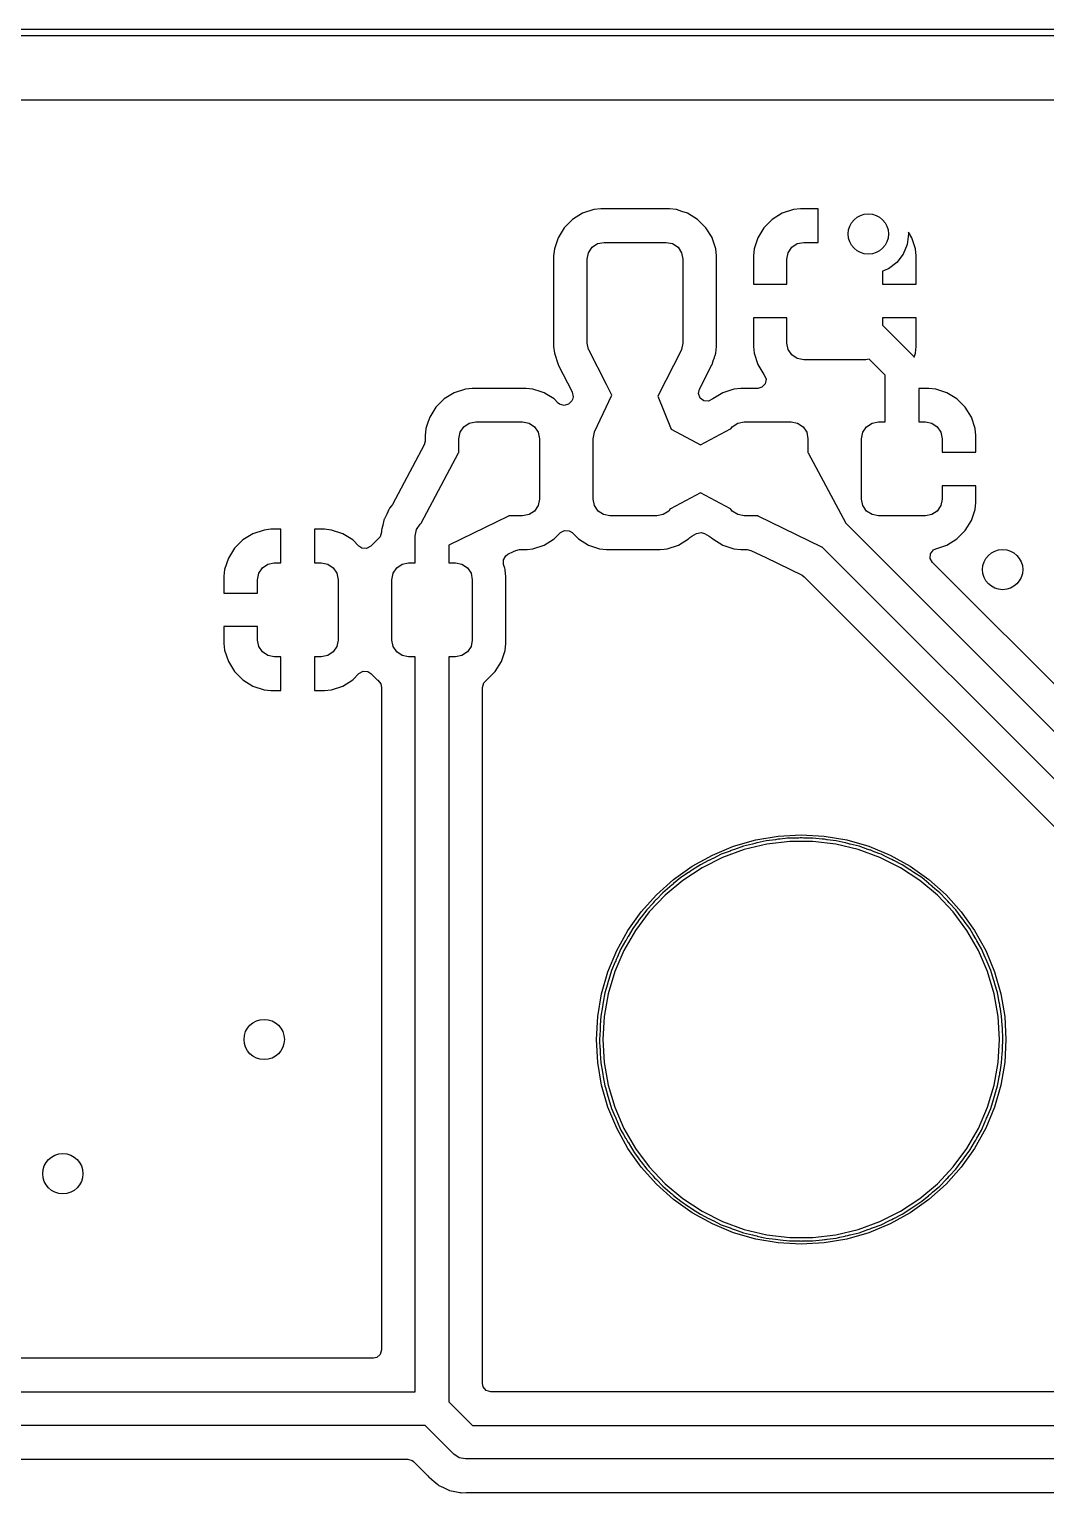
# Model space of a CAD drawing. Extents: x 1.18 to 9.06, y -3.74 to -1.97.
# Drawn here: x 4.98 to 5.576, y -2.825 to -1.967 of the extents above; entities that cross this region are included whole.
import ezdxf

# ---------------------------------------------------------------- set-up
doc = ezdxf.new("R2010")
doc.units = 0
doc.header["$MEASUREMENT"] = 0
doc.layers.add('BLACK', color=7, linetype='CONTINUOUS')

msp = doc.modelspace()

# ---------------------------------------------------------------- linework, layer by layer
at = {"layer": 'BLACK', "linetype": 'CONTINUOUS'}
for p, q in [((1.1811, -1.96654), (9.05512, -1.96654)), ((9.05315, -1.97047), (1.18307, -1.97047)), ((1.22535, -2.00787), (9.01087, -2.00787)), ((5.30485, -2.07442), (5.29897, -2.07804)), ((5.31141, -2.07224), (5.30485, -2.07442)), ((5.30485, -2.07442), (5.30485, -2.07442)), ((5.31545, -2.07183), (5.31141, -2.07224)), ((5.31141, -2.07224), (5.31141, -2.07224)), ((5.35581, -2.07183), (5.31545, -2.07183)), ((5.31545, -2.07183), (5.31545, -2.07183)), ((5.35985, -2.07224), (5.35581, -2.07183)), ((5.35581, -2.07183), (5.35581, -2.07183)), ((5.36313, -2.07333), (5.35985, -2.07224)), ((5.35985, -2.07224), (5.35985, -2.07224)), ((5.36641, -2.07442), (5.36313, -2.07333)), ((5.37229, -2.07804), (5.36641, -2.07442)), ((5.36641, -2.07442), (5.36641, -2.07442)), ((5.42198, -2.07443), (5.41611, -2.07806)), ((5.42854, -2.07226), (5.42198, -2.07443)), ((5.42198, -2.07443), (5.42198, -2.07443)), ((5.43258, -2.07185), (5.42854, -2.07226)), ((5.42854, -2.07226), (5.42854, -2.07226)), ((5.44291, -2.07185), (5.43258, -2.07185)), ((5.44291, -2.09154), (5.44291, -2.07185)), ((5.29409, -2.08293), (5.29046, -2.08881)), ((5.29897, -2.07804), (5.29409, -2.08293)), ((5.29409, -2.08293), (5.29409, -2.08293)), ((5.29897, -2.07804), (5.29897, -2.07804)), ((5.37717, -2.08293), (5.37229, -2.07804)), ((5.37229, -2.07804), (5.37229, -2.07804)), ((5.38076, -2.08874), (5.37717, -2.08293)), ((5.37717, -2.08293), (5.37717, -2.08293)), ((5.41123, -2.08294), (5.4076, -2.08881)), ((5.41611, -2.07806), (5.41123, -2.08294)), ((5.49791, -2.08881), (5.49593, -2.08561)), ((5.49593, -2.08561), (5.49606, -2.08661)), ((5.29046, -2.08881), (5.28829, -2.09536)), ((5.29046, -2.08881), (5.29046, -2.08881)), ((5.30833, -2.09761), (5.31046, -2.09442)), ((5.31046, -2.09442), (5.31365, -2.09228)), ((5.31365, -2.09228), (5.31742, -2.09154)), ((5.31742, -2.09154), (5.35384, -2.09154)), ((5.35384, -2.09154), (5.35761, -2.09228)), ((5.35761, -2.09228), (5.3608, -2.09442)), ((5.3608, -2.09442), (5.36293, -2.09761)), ((5.3808, -2.08881), (5.38076, -2.08874)), ((5.38297, -2.09536), (5.3808, -2.08881)), ((5.4076, -2.08881), (5.40543, -2.09537)), ((5.4076, -2.08881), (5.4076, -2.08881)), ((5.42545, -2.09761), (5.42759, -2.09442)), ((5.42759, -2.09442), (5.43078, -2.09228)), ((5.43078, -2.09228), (5.43455, -2.09154)), ((5.43455, -2.09154), (5.44291, -2.09154)), ((5.49526, -2.09273), (5.4929, -2.09843)), ((5.49606, -2.08661), (5.49526, -2.09273)), ((5.50008, -2.09537), (5.49791, -2.08881)), ((5.49791, -2.08881), (5.49791, -2.08881)), ((5.28829, -2.09536), (5.28787, -2.09941)), ((5.28787, -2.09941), (5.28787, -2.15256)), ((5.28829, -2.09536), (5.28829, -2.09536)), ((5.30758, -2.10138), (5.30833, -2.09761)), ((5.30758, -2.15059), (5.30758, -2.10138)), ((5.36293, -2.09761), (5.36368, -2.10138)), ((5.36368, -2.10138), (5.36368, -2.15059)), ((5.38339, -2.09941), (5.38297, -2.09536)), ((5.38339, -2.11614), (5.38339, -2.09941)), ((5.40543, -2.09537), (5.40502, -2.09941)), ((5.40502, -2.09941), (5.40502, -2.11614)), ((5.40543, -2.09537), (5.40543, -2.09537)), ((5.4247, -2.10138), (5.42545, -2.09761)), ((5.4247, -2.11614), (5.4247, -2.10138)), ((5.4929, -2.09843), (5.48914, -2.10332)), ((5.50049, -2.09941), (5.50008, -2.09537)), ((5.50008, -2.09537), (5.50008, -2.09537)), ((5.50049, -2.11614), (5.50049, -2.09941)), ((5.50049, -2.09941), (5.50049, -2.09941)), ((5.48425, -2.10707), (5.48081, -2.1085)), ((5.48081, -2.1085), (5.48081, -2.11614)), ((5.48914, -2.10332), (5.48425, -2.10707)), ((5.38339, -2.15256), (5.38339, -2.11614)), ((5.40502, -2.11614), (5.4247, -2.11614)), ((5.48081, -2.11614), (5.50049, -2.11614)), ((5.4247, -2.13583), (5.40502, -2.13583)), ((5.40502, -2.13583), (5.40502, -2.15256)), ((5.4247, -2.15059), (5.4247, -2.13583)), ((5.50049, -2.13583), (5.48081, -2.13583)), ((5.48081, -2.13583), (5.48081, -2.14012)), ((5.50049, -2.15256), (5.50049, -2.13583)), ((5.48081, -2.14012), (5.49909, -2.15839)), ((5.28787, -2.15256), (5.28829, -2.15661)), ((5.30833, -2.15436), (5.30758, -2.15059)), ((5.30847, -2.15457), (5.30833, -2.15436)), ((5.36293, -2.15436), (5.36281, -2.15454)), ((5.36368, -2.15059), (5.36293, -2.15436)), ((5.38297, -2.15661), (5.38339, -2.15256)), ((5.40502, -2.15256), (5.40543, -2.1566)), ((5.42545, -2.15436), (5.4247, -2.15059)), ((5.42759, -2.15755), (5.42545, -2.15436)), ((5.50008, -2.1566), (5.50049, -2.15256)), ((5.50049, -2.15256), (5.50049, -2.15256)), ((5.28829, -2.15661), (5.28829, -2.15661)), ((5.28829, -2.15661), (5.29046, -2.16316)), ((5.30848, -2.15465), (5.30847, -2.15457)), ((5.31879, -2.17481), (5.30848, -2.15465)), ((5.36278, -2.15465), (5.34892, -2.18174)), ((5.36281, -2.15454), (5.36278, -2.15465)), ((5.3808, -2.16316), (5.38149, -2.16109)), ((5.38149, -2.16109), (5.38208, -2.1595)), ((5.38208, -2.1595), (5.38213, -2.1593)), ((5.38213, -2.1593), (5.38222, -2.1589)), ((5.38222, -2.1589), (5.38229, -2.15867)), ((5.38229, -2.15867), (5.38254, -2.1579)), ((5.38254, -2.1579), (5.38297, -2.15661)), ((5.40543, -2.1566), (5.40543, -2.1566)), ((5.40543, -2.1566), (5.4076, -2.16315)), ((5.43078, -2.15968), (5.42759, -2.15755)), ((5.43455, -2.16043), (5.43078, -2.15968)), ((5.47096, -2.16043), (5.43455, -2.16043)), ((5.4729, -2.16005), (5.47096, -2.16043)), ((5.48228, -2.16943), (5.4729, -2.16005)), ((5.49909, -2.15839), (5.49909, -2.15839)), ((5.49909, -2.15839), (5.49935, -2.15879)), ((5.49935, -2.15879), (5.50008, -2.1566)), ((5.50008, -2.1566), (5.50008, -2.1566)), ((5.29046, -2.16316), (5.29046, -2.16316)), ((5.29046, -2.16316), (5.29048, -2.16319)), ((5.29048, -2.16319), (5.29067, -2.16356)), ((5.29067, -2.16356), (5.29068, -2.16356)), ((5.29068, -2.16356), (5.29076, -2.16371)), ((5.29076, -2.16371), (5.29076, -2.16371)), ((5.29076, -2.16371), (5.29866, -2.17915)), ((5.37335, -2.17769), (5.3805, -2.16371)), ((5.3805, -2.16371), (5.38053, -2.16364)), ((5.3805, -2.16371), (5.3805, -2.16371)), ((5.38053, -2.16364), (5.38069, -2.16334)), ((5.38069, -2.16334), (5.3808, -2.16316)), ((5.4076, -2.16315), (5.4076, -2.16315)), ((5.4076, -2.16315), (5.41123, -2.16903)), ((5.41123, -2.16903), (5.41139, -2.16924)), ((5.41139, -2.16924), (5.41242, -2.17179)), ((5.48228, -2.19685), (5.48228, -2.16943)), ((5.22955, -2.17973), (5.22367, -2.18336)), ((5.23611, -2.17756), (5.22955, -2.17973)), ((5.22955, -2.17973), (5.22955, -2.17973)), ((5.24016, -2.17715), (5.23611, -2.17756)), ((5.23611, -2.17756), (5.23611, -2.17756)), ((5.27165, -2.17715), (5.24016, -2.17715)), ((5.24016, -2.17715), (5.24016, -2.17715)), ((5.2757, -2.17756), (5.27165, -2.17715)), ((5.2805, -2.17915), (5.2757, -2.17756)), ((5.2757, -2.17756), (5.2757, -2.17756)), ((5.28226, -2.17973), (5.2805, -2.17915)), ((5.28379, -2.18068), (5.28226, -2.17973)), ((5.28226, -2.17973), (5.28226, -2.17973)), ((5.29866, -2.17915), (5.29878, -2.17938)), ((5.29878, -2.17938), (5.29929, -2.18208)), ((5.32204, -2.18116), (5.31879, -2.17481)), ((5.37283, -2.18026), (5.37335, -2.17769)), ((5.37379, -2.18284), (5.37283, -2.18026)), ((5.38703, -2.17973), (5.38116, -2.18336)), ((5.39359, -2.17756), (5.38703, -2.17973)), ((5.38703, -2.17973), (5.38703, -2.17973)), ((5.39764, -2.17715), (5.39359, -2.17756)), ((5.39359, -2.17756), (5.39359, -2.17756)), ((5.40756, -2.17715), (5.39764, -2.17715)), ((5.39764, -2.17715), (5.39764, -2.17715)), ((5.41001, -2.17649), (5.40756, -2.17715)), ((5.41191, -2.17449), (5.41001, -2.17649)), ((5.41242, -2.17179), (5.41191, -2.17449)), ((5.50787, -2.17717), (5.50197, -2.17717)), ((5.50197, -2.17717), (5.50197, -2.19685)), ((5.51192, -2.17758), (5.50787, -2.17717)), ((5.51847, -2.17975), (5.51192, -2.17758)), ((5.51192, -2.17758), (5.51192, -2.17758)), ((5.52434, -2.18337), (5.51847, -2.17975)), ((5.51847, -2.17975), (5.51847, -2.17975)), ((5.21879, -2.18824), (5.21516, -2.19412)), ((5.22367, -2.18336), (5.21879, -2.18824)), ((5.28814, -2.18336), (5.28379, -2.18068)), ((5.29061, -2.18583), (5.28814, -2.18336)), ((5.28814, -2.18336), (5.28814, -2.18336)), ((5.29137, -2.18645), (5.29061, -2.18583)), ((5.294, -2.18726), (5.29137, -2.18645)), ((5.29665, -2.18652), (5.294, -2.18726)), ((5.29848, -2.18446), (5.29665, -2.18652)), ((5.29884, -2.18369), (5.29848, -2.18446)), ((5.29929, -2.18208), (5.29884, -2.18369)), ((5.31192, -2.20262), (5.32204, -2.18116)), ((5.34892, -2.18174), (5.35681, -2.20117)), ((5.37599, -2.18449), (5.37379, -2.18284)), ((5.37873, -2.18468), (5.37599, -2.18449)), ((5.3809, -2.1835), (5.37873, -2.18468)), ((5.38093, -2.18353), (5.3809, -2.1835)), ((5.38114, -2.18337), (5.38093, -2.18353)), ((5.38115, -2.18337), (5.38114, -2.18337)), ((5.38116, -2.18336), (5.38115, -2.18337)), ((5.38116, -2.18336), (5.38116, -2.18336)), ((5.52923, -2.18825), (5.52434, -2.18337)), ((5.53285, -2.19413), (5.52923, -2.18825)), ((5.21414, -2.19722), (5.21299, -2.20068)), ((5.21516, -2.19412), (5.21414, -2.19722)), ((5.21516, -2.19412), (5.21516, -2.19412)), ((5.23836, -2.1976), (5.24213, -2.19685)), ((5.24213, -2.19685), (5.26969, -2.19685)), ((5.26969, -2.19685), (5.27345, -2.1976)), ((5.39584, -2.1976), (5.39961, -2.19685)), ((5.39961, -2.19685), (5.42717, -2.19685)), ((5.42717, -2.19685), (5.43093, -2.1976)), ((5.47458, -2.1976), (5.47835, -2.19685)), ((5.47835, -2.19685), (5.48228, -2.19685)), ((5.50197, -2.19685), (5.50591, -2.19685)), ((5.50591, -2.19685), (5.50967, -2.1976)), ((5.53502, -2.20068), (5.53285, -2.19413)), ((5.53285, -2.19413), (5.53285, -2.19413)), ((5.21299, -2.20068), (5.21258, -2.20472)), ((5.21258, -2.20472), (5.21258, -2.20805)), ((5.21299, -2.20068), (5.21299, -2.20068)), ((5.21299, -2.20068), (5.21299, -2.20068)), ((5.23228, -2.20669), (5.23303, -2.20293)), ((5.23303, -2.20293), (5.23517, -2.19973)), ((5.23517, -2.19973), (5.23836, -2.1976)), ((5.27345, -2.1976), (5.27664, -2.19973)), ((5.27664, -2.19973), (5.27878, -2.20293)), ((5.27878, -2.20293), (5.27953, -2.20669)), ((5.31102, -2.20669), (5.31177, -2.20293)), ((5.31177, -2.20293), (5.31189, -2.20275)), ((5.31189, -2.20275), (5.31192, -2.20262)), ((5.35681, -2.20117), (5.37402, -2.21036)), ((5.37402, -2.21036), (5.39163, -2.20096)), ((5.39163, -2.20096), (5.39184, -2.20093)), ((5.39184, -2.20093), (5.39265, -2.19973)), ((5.39265, -2.19973), (5.39584, -2.1976)), ((5.43093, -2.1976), (5.43413, -2.19973)), ((5.43413, -2.19973), (5.43626, -2.20293)), ((5.43626, -2.20293), (5.43701, -2.20669)), ((5.4685, -2.20669), (5.46925, -2.20293)), ((5.46925, -2.20293), (5.47139, -2.19973)), ((5.47139, -2.19973), (5.47458, -2.1976)), ((5.50967, -2.1976), (5.51287, -2.19973)), ((5.51287, -2.19973), (5.515, -2.20293)), ((5.515, -2.20293), (5.51575, -2.20669)), ((5.53543, -2.20472), (5.53502, -2.20068)), ((5.53543, -2.20473), (5.53543, -2.20472)), ((5.53543, -2.21457), (5.53543, -2.20473)), ((5.212, -2.21035), (5.19332, -2.24531)), ((5.21258, -2.20805), (5.212, -2.21035)), ((5.23228, -2.21483), (5.23228, -2.20669)), ((5.27953, -2.20669), (5.27953, -2.24213)), ((5.31102, -2.24213), (5.31102, -2.20669)), ((5.43701, -2.20669), (5.43701, -2.21481)), ((5.4685, -2.24213), (5.4685, -2.20669)), ((5.51575, -2.20669), (5.51575, -2.21457)), ((5.51575, -2.21457), (5.53543, -2.21457)), ((5.21009, -2.25617), (5.23209, -2.21499)), ((5.23209, -2.21499), (5.23228, -2.21483)), ((5.43701, -2.21481), (5.4372, -2.21499)), ((5.4372, -2.21499), (5.4592, -2.25617)), ((5.37402, -2.23846), (5.35641, -2.24786)), ((5.39163, -2.24786), (5.37402, -2.23846)), ((5.53543, -2.23425), (5.51575, -2.23425)), ((5.51575, -2.23425), (5.51575, -2.24213)), ((5.53543, -2.24409), (5.53543, -2.23425)), ((5.19122, -2.24816), (5.18994, -2.2509)), ((5.19137, -2.24792), (5.19122, -2.24816)), ((5.19152, -2.24767), (5.19136, -2.24792)), ((5.19136, -2.24792), (5.19137, -2.24792)), ((5.19168, -2.24743), (5.19152, -2.24767)), ((5.19152, -2.24767), (5.19152, -2.24767)), ((5.19276, -2.24615), (5.19168, -2.24743)), ((5.19332, -2.24531), (5.19276, -2.24615)), ((5.27878, -2.24589), (5.27664, -2.24909)), ((5.27953, -2.24213), (5.27878, -2.24589)), ((5.31177, -2.24589), (5.31102, -2.24213)), ((5.31391, -2.24909), (5.31177, -2.24589)), ((5.35619, -2.24788), (5.35538, -2.24909)), ((5.35641, -2.24786), (5.35619, -2.24788)), ((5.39186, -2.24792), (5.39163, -2.24786)), ((5.39187, -2.24792), (5.39186, -2.24792)), ((5.39265, -2.24909), (5.39187, -2.24792)), ((5.46925, -2.24589), (5.4685, -2.24213)), ((5.47139, -2.24909), (5.46925, -2.24589)), ((5.515, -2.24589), (5.51287, -2.24909)), ((5.51575, -2.24213), (5.515, -2.24589)), ((5.53285, -2.25469), (5.53502, -2.24814)), ((5.53502, -2.24814), (5.53543, -2.24409)), ((5.53502, -2.24814), (5.53502, -2.24814)), ((5.53543, -2.24409), (5.53543, -2.24409)), ((5.18769, -2.25738), (5.18717, -2.25958)), ((5.18809, -2.25541), (5.18769, -2.25738)), ((5.1883, -2.25442), (5.18809, -2.25541)), ((5.18839, -2.25415), (5.1883, -2.25442)), ((5.18848, -2.25387), (5.18838, -2.25415)), ((5.18838, -2.25415), (5.18839, -2.25415)), ((5.18858, -2.2536), (5.18848, -2.25387)), ((5.18848, -2.25387), (5.18848, -2.25387)), ((5.18994, -2.2509), (5.18858, -2.2536)), ((5.20744, -2.26001), (5.20958, -2.25682)), ((5.20958, -2.25682), (5.21004, -2.25636)), ((5.21004, -2.25636), (5.21009, -2.25617)), ((5.26143, -2.25213), (5.22638, -2.26916)), ((5.26161, -2.25197), (5.26143, -2.25213)), ((5.26969, -2.25197), (5.26161, -2.25197)), ((5.27345, -2.25122), (5.26969, -2.25197)), ((5.27664, -2.24909), (5.27345, -2.25122)), ((5.3171, -2.25122), (5.31391, -2.24909)), ((5.32087, -2.25197), (5.3171, -2.25122)), ((5.34843, -2.25197), (5.32087, -2.25197)), ((5.35219, -2.25122), (5.34843, -2.25197)), ((5.35538, -2.24909), (5.35219, -2.25122)), ((5.39584, -2.25122), (5.39265, -2.24909)), ((5.39961, -2.25197), (5.39584, -2.25122)), ((5.40772, -2.25197), (5.39961, -2.25197)), ((5.40786, -2.25213), (5.40772, -2.25197)), ((5.44515, -2.27025), (5.40786, -2.25213)), ((5.4592, -2.25617), (5.45922, -2.25632)), ((5.45922, -2.25632), (5.69305, -2.49016)), ((5.47458, -2.25122), (5.47139, -2.24909)), ((5.47835, -2.25197), (5.47458, -2.25122)), ((5.50591, -2.25197), (5.47835, -2.25197)), ((5.50967, -2.25122), (5.50591, -2.25197)), ((5.51287, -2.24909), (5.50967, -2.25122)), ((5.52923, -2.26056), (5.53285, -2.25469)), ((5.53285, -2.25469), (5.53285, -2.25469)), ((5.10558, -2.26605), (5.1007, -2.27093)), ((5.11145, -2.26243), (5.10558, -2.26605)), ((5.118, -2.26026), (5.11145, -2.26243)), ((5.11145, -2.26243), (5.11145, -2.26243)), ((5.12205, -2.25984), (5.118, -2.26026)), ((5.12795, -2.25984), (5.12205, -2.25984)), ((5.12205, -2.25984), (5.12205, -2.25984)), ((5.12795, -2.27953), (5.12795, -2.25984)), ((5.15354, -2.25984), (5.14764, -2.25984)), ((5.14764, -2.25984), (5.14764, -2.27953)), ((5.15759, -2.26026), (5.15354, -2.25984)), ((5.16414, -2.26243), (5.15759, -2.26026)), ((5.15759, -2.26026), (5.15759, -2.26026)), ((5.17001, -2.26605), (5.16414, -2.26243)), ((5.16414, -2.26243), (5.16414, -2.26243)), ((5.1737, -2.26974), (5.17001, -2.26605)), ((5.18431, -2.26603), (5.1806, -2.26974)), ((5.18459, -2.26586), (5.18431, -2.26603)), ((5.18621, -2.26422), (5.18459, -2.26586)), ((5.18691, -2.26156), (5.18621, -2.26422)), ((5.18692, -2.2609), (5.1869, -2.26119)), ((5.1869, -2.26119), (5.18691, -2.26156)), ((5.18695, -2.26061), (5.18692, -2.2609)), ((5.18692, -2.2609), (5.18692, -2.2609)), ((5.18696, -2.26061), (5.18695, -2.26061)), ((5.18699, -2.26033), (5.18696, -2.26061)), ((5.18717, -2.25958), (5.18699, -2.26033)), ((5.20669, -2.26378), (5.20744, -2.26001)), ((5.20669, -2.27953), (5.20669, -2.26378)), ((5.28226, -2.26909), (5.28814, -2.26546)), ((5.28814, -2.26546), (5.29182, -2.26177)), ((5.29182, -2.26177), (5.29424, -2.26046)), ((5.29424, -2.26046), (5.29698, -2.26065)), ((5.29698, -2.26065), (5.29873, -2.26177)), ((5.29873, -2.26177), (5.30242, -2.26546)), ((5.30242, -2.26546), (5.30829, -2.26909)), ((5.361, -2.26909), (5.36688, -2.26546)), ((5.36688, -2.26546), (5.36771, -2.26462)), ((5.36771, -2.26462), (5.36886, -2.26377)), ((5.36886, -2.26377), (5.37172, -2.26225)), ((5.37172, -2.26225), (5.37441, -2.26169)), ((5.37441, -2.26169), (5.37632, -2.26225)), ((5.37632, -2.26225), (5.37917, -2.26377)), ((5.37917, -2.26377), (5.38032, -2.26462)), ((5.38032, -2.26462), (5.38116, -2.26546)), ((5.38116, -2.26546), (5.38703, -2.26909)), ((5.51847, -2.26907), (5.52434, -2.26545)), ((5.52434, -2.26545), (5.52923, -2.26056)), ((5.1007, -2.27093), (5.09707, -2.27681)), ((5.17545, -2.27086), (5.1737, -2.26974)), ((5.17819, -2.27105), (5.17545, -2.27086)), ((5.1806, -2.26974), (5.17819, -2.27105)), ((5.22638, -2.26916), (5.22638, -2.27953)), ((5.25978, -2.27529), (5.26097, -2.27448)), ((5.26097, -2.27448), (5.26431, -2.27286)), ((5.26431, -2.27286), (5.26573, -2.27216)), ((5.26573, -2.27216), (5.26786, -2.27167)), ((5.26786, -2.27167), (5.27165, -2.27167)), ((5.27165, -2.27167), (5.27178, -2.27166)), ((5.27165, -2.27167), (5.27165, -2.27167)), ((5.27178, -2.27166), (5.27236, -2.2716)), ((5.27236, -2.2716), (5.2757, -2.27126)), ((5.2757, -2.27126), (5.28226, -2.26909)), ((5.30829, -2.26909), (5.31485, -2.27126)), ((5.31485, -2.27126), (5.3189, -2.27167)), ((5.3189, -2.27167), (5.35039, -2.27167)), ((5.35039, -2.27167), (5.35261, -2.27145)), ((5.35039, -2.27167), (5.35039, -2.27167)), ((5.35039, -2.27167), (5.35039, -2.27167)), ((5.35261, -2.27145), (5.35444, -2.27126)), ((5.35444, -2.27126), (5.361, -2.26909)), ((5.38703, -2.26909), (5.39359, -2.27126)), ((5.39359, -2.27126), (5.39764, -2.27167)), ((5.39764, -2.27167), (5.40143, -2.27167)), ((5.40143, -2.27167), (5.40356, -2.27216)), ((5.40356, -2.27216), (5.41227, -2.27639)), ((5.44535, -2.27029), (5.44515, -2.27025)), ((5.68202, -2.50696), (5.44535, -2.27029)), ((5.50875, -2.27689), (5.50894, -2.27415)), ((5.50894, -2.27415), (5.51059, -2.27194)), ((5.51059, -2.27194), (5.51198, -2.27122)), ((5.51198, -2.27122), (5.51847, -2.26907)), ((5.51847, -2.26907), (5.51847, -2.26907)), ((5.09707, -2.27681), (5.0949, -2.28336)), ((5.09707, -2.27681), (5.09707, -2.27681)), ((5.11492, -2.2856), (5.11706, -2.28241)), ((5.11706, -2.28241), (5.12025, -2.28028)), ((5.12025, -2.28028), (5.12402, -2.27953)), ((5.12402, -2.27953), (5.12795, -2.27953)), ((5.14764, -2.27953), (5.15157, -2.27953)), ((5.15157, -2.27953), (5.15534, -2.28028)), ((5.15534, -2.28028), (5.15853, -2.28241)), ((5.15853, -2.28241), (5.16067, -2.2856)), ((5.19366, -2.2856), (5.1958, -2.28241)), ((5.1958, -2.28241), (5.19899, -2.28028)), ((5.19899, -2.28028), (5.20276, -2.27953)), ((5.20276, -2.27953), (5.20669, -2.27953)), ((5.22638, -2.27953), (5.23031, -2.27953)), ((5.23031, -2.27953), (5.23408, -2.28028)), ((5.23408, -2.28028), (5.23727, -2.28241)), ((5.23727, -2.28241), (5.23941, -2.2856)), ((5.25838, -2.27765), (5.25978, -2.27529)), ((5.25847, -2.2804), (5.25838, -2.27765)), ((5.25918, -2.28253), (5.25847, -2.2804)), ((5.25945, -2.28335), (5.25918, -2.28253)), ((5.41227, -2.27639), (5.43354, -2.28673)), ((5.51007, -2.2793), (5.50875, -2.27689)), ((5.69979, -2.46902), (5.51007, -2.2793)), ((5.0949, -2.28336), (5.09449, -2.2874)), ((5.09449, -2.2874), (5.09449, -2.29724)), ((5.0949, -2.28336), (5.0949, -2.28336)), ((5.11417, -2.28937), (5.11492, -2.2856)), ((5.11417, -2.29724), (5.11417, -2.28937)), ((5.16067, -2.2856), (5.16142, -2.28937)), ((5.16142, -2.28937), (5.16142, -2.3248)), ((5.19291, -2.28937), (5.19366, -2.2856)), ((5.19291, -2.3248), (5.19291, -2.28937)), ((5.23941, -2.2856), (5.24016, -2.28937)), ((5.24016, -2.28937), (5.24016, -2.3248)), ((5.2597, -2.28585), (5.25945, -2.28335)), ((5.25986, -2.2874), (5.2597, -2.28585)), ((5.25986, -2.32677), (5.25986, -2.2874)), ((5.43354, -2.28673), (5.43486, -2.28767)), ((5.43486, -2.28767), (5.66631, -2.51912)), ((5.09449, -2.29724), (5.11417, -2.29724)), ((5.11417, -2.31693), (5.09449, -2.31693)), ((5.09449, -2.31693), (5.09449, -2.32677)), ((5.11417, -2.3248), (5.11417, -2.31693)), ((5.11492, -2.32857), (5.11417, -2.3248)), ((5.16142, -2.3248), (5.16067, -2.32857)), ((5.19366, -2.32857), (5.19291, -2.3248)), ((5.24016, -2.3248), (5.23941, -2.32857)), ((5.09449, -2.32677), (5.0949, -2.33081)), ((5.0949, -2.33081), (5.09707, -2.33737)), ((5.11706, -2.33176), (5.11492, -2.32857)), ((5.12025, -2.3339), (5.11706, -2.33176)), ((5.12402, -2.33465), (5.12025, -2.3339)), ((5.12795, -2.33465), (5.12402, -2.33465)), ((5.12795, -2.35433), (5.12795, -2.33465)), ((5.15157, -2.33465), (5.14764, -2.33465)), ((5.14764, -2.33465), (5.14764, -2.35433)), ((5.15534, -2.3339), (5.15157, -2.33465)), ((5.15853, -2.33176), (5.15534, -2.3339)), ((5.16067, -2.32857), (5.15853, -2.33176)), ((5.1958, -2.33176), (5.19366, -2.32857)), ((5.19899, -2.3339), (5.1958, -2.33176)), ((5.20276, -2.33465), (5.19899, -2.3339)), ((5.20669, -2.33465), (5.20276, -2.33465)), ((5.20669, -2.76575), (5.20669, -2.33465)), ((5.23031, -2.33465), (5.22638, -2.33465)), ((5.22638, -2.33465), (5.22638, -2.77151)), ((5.23408, -2.3339), (5.23031, -2.33465)), ((5.23727, -2.33176), (5.23408, -2.3339)), ((5.23941, -2.32857), (5.23727, -2.33176)), ((5.25728, -2.33738), (5.25945, -2.33082)), ((5.25945, -2.33082), (5.25986, -2.32677)), ((5.09707, -2.33737), (5.09707, -2.33737)), ((5.09707, -2.33737), (5.1007, -2.34324)), ((5.1007, -2.34324), (5.10558, -2.34812)), ((5.1737, -2.34444), (5.17611, -2.34312)), ((5.17611, -2.34312), (5.17886, -2.34331)), ((5.17886, -2.34331), (5.1806, -2.34444)), ((5.24877, -2.34814), (5.25365, -2.34325)), ((5.25365, -2.34325), (5.25728, -2.33738)), ((5.10558, -2.34812), (5.11145, -2.35175)), ((5.11145, -2.35175), (5.11145, -2.35175)), ((5.11145, -2.35175), (5.118, -2.35392)), ((5.15759, -2.35392), (5.16414, -2.35175)), ((5.16414, -2.35175), (5.17001, -2.34812)), ((5.16414, -2.35175), (5.16414, -2.35175)), ((5.17001, -2.34812), (5.1737, -2.34444)), ((5.1806, -2.34444), (5.1843, -2.34814)), ((5.1843, -2.34814), (5.18467, -2.34836)), ((5.18467, -2.34836), (5.18651, -2.35041)), ((5.18651, -2.35041), (5.18699, -2.35252)), ((5.24608, -2.35252), (5.24686, -2.34988)), ((5.24686, -2.34988), (5.2484, -2.34836)), ((5.2484, -2.34836), (5.24877, -2.34814)), ((5.118, -2.35392), (5.118, -2.35392)), ((5.118, -2.35392), (5.12205, -2.35433)), ((5.12205, -2.35433), (5.12795, -2.35433)), ((5.12795, -2.35433), (5.12795, -2.35433)), ((5.14764, -2.35433), (5.15354, -2.35433)), ((5.15354, -2.35433), (5.15759, -2.35392)), ((5.15354, -2.35433), (5.15354, -2.35433)), ((5.18699, -2.35252), (5.18699, -2.74116)), ((5.24608, -2.55906), (5.24608, -2.35252)), ((5.38097, -2.45087), (5.39341, -2.44571)), ((5.39341, -2.44571), (5.40635, -2.44199)), ((5.39913, -2.4457), (5.39403, -2.44755)), ((5.40442, -2.44444), (5.39913, -2.4457)), ((5.39913, -2.4457), (5.39913, -2.4457)), ((5.41287, -2.44448), (5.3997, -2.4476)), ((5.40455, -2.44441), (5.40442, -2.44444)), ((5.40581, -2.44403), (5.40455, -2.44441)), ((5.4071, -2.4438), (5.40581, -2.44403)), ((5.40581, -2.44403), (5.40581, -2.44403)), ((5.40635, -2.44199), (5.41963, -2.43973)), ((5.40724, -2.44377), (5.4071, -2.4438)), ((5.41252, -2.44252), (5.40724, -2.44377)), ((5.41791, -2.44189), (5.41252, -2.44252)), ((5.41252, -2.44252), (5.41252, -2.44252)), ((5.42631, -2.44291), (5.41287, -2.44448)), ((5.41805, -2.44187), (5.41791, -2.44189)), ((5.41935, -2.44164), (5.41805, -2.44187)), ((5.42066, -2.44157), (5.41935, -2.44164)), ((5.41963, -2.43973), (5.43307, -2.43898)), ((5.4208, -2.44156), (5.42066, -2.44157)), ((5.42505, -2.44106), (5.4208, -2.44156)), ((5.42619, -2.44093), (5.42505, -2.44106)), ((5.43162, -2.44093), (5.42619, -2.44093)), ((5.43984, -2.44291), (5.42631, -2.44291)), ((5.43176, -2.44092), (5.43162, -2.44093)), ((5.43245, -2.44088), (5.43176, -2.44092)), ((5.43307, -2.44084), (5.43245, -2.44088)), ((5.43307, -2.43898), (5.44652, -2.43973)), ((5.43369, -2.44088), (5.43307, -2.44084)), ((5.43307, -2.44084), (5.43307, -2.44084)), ((5.43438, -2.44092), (5.43369, -2.44088)), ((5.43452, -2.44093), (5.43438, -2.44092)), ((5.43995, -2.44093), (5.43452, -2.44093)), ((5.45327, -2.44448), (5.43984, -2.44291)), ((5.44159, -2.44112), (5.43995, -2.44093)), ((5.44534, -2.44156), (5.44159, -2.44112)), ((5.44548, -2.44157), (5.44534, -2.44156)), ((5.44679, -2.44164), (5.44548, -2.44157)), ((5.44652, -2.43973), (5.45979, -2.44199)), ((5.44809, -2.44187), (5.44679, -2.44164)), ((5.44823, -2.44189), (5.44809, -2.44187)), ((5.45362, -2.44252), (5.44823, -2.44189)), ((5.46644, -2.4476), (5.45327, -2.44448)), ((5.4589, -2.44377), (5.45362, -2.44252)), ((5.45362, -2.44252), (5.45362, -2.44252)), ((5.45904, -2.4438), (5.4589, -2.44377)), ((5.46033, -2.44403), (5.45904, -2.4438)), ((5.45979, -2.44199), (5.47273, -2.44571)), ((5.46159, -2.44441), (5.46033, -2.44403)), ((5.46033, -2.44403), (5.46033, -2.44403)), ((5.46033, -2.44403), (5.46033, -2.44403)), ((5.46033, -2.44403), (5.46033, -2.44403)), ((5.46033, -2.44403), (5.46033, -2.44403)), ((5.46173, -2.44444), (5.46159, -2.44441)), ((5.46701, -2.4457), (5.46173, -2.44444)), ((5.47211, -2.44755), (5.46701, -2.4457)), ((5.46701, -2.4457), (5.46701, -2.4457)), ((5.46701, -2.4457), (5.46701, -2.4457)), ((5.47273, -2.44571), (5.48517, -2.45087)), ((5.36919, -2.45738), (5.38097, -2.45087)), ((5.37876, -2.45414), (5.37391, -2.45658)), ((5.38699, -2.45223), (5.3749, -2.4583)), ((5.37888, -2.45407), (5.37876, -2.45414)), ((5.38002, -2.45342), (5.37888, -2.45407)), ((5.38122, -2.4529), (5.38002, -2.45342)), ((5.38002, -2.45342), (5.38002, -2.45342)), ((5.38135, -2.45284), (5.38122, -2.4529)), ((5.3862, -2.4504), (5.38135, -2.45284)), ((5.3913, -2.44855), (5.3862, -2.4504)), ((5.3862, -2.4504), (5.3862, -2.4504)), ((5.3997, -2.4476), (5.38699, -2.45223)), ((5.39144, -2.44849), (5.3913, -2.44855)), ((5.39264, -2.44797), (5.39144, -2.44849)), ((5.3939, -2.4476), (5.39264, -2.44797)), ((5.39264, -2.44797), (5.39264, -2.44797)), ((5.39403, -2.44755), (5.3939, -2.4476)), ((5.47915, -2.45223), (5.46644, -2.4476)), ((5.47224, -2.4476), (5.47211, -2.44755)), ((5.4735, -2.44797), (5.47224, -2.4476)), ((5.4738, -2.4481), (5.4735, -2.44797)), ((5.4735, -2.44797), (5.4735, -2.44797)), ((5.4735, -2.44797), (5.4735, -2.44797)), ((5.47471, -2.44849), (5.4738, -2.4481)), ((5.47484, -2.44855), (5.47471, -2.44849)), ((5.47865, -2.44993), (5.47484, -2.44855)), ((5.47994, -2.4504), (5.47865, -2.44993)), ((5.49124, -2.4583), (5.47915, -2.45223)), ((5.48259, -2.45173), (5.47994, -2.4504)), ((5.48479, -2.45284), (5.48259, -2.45173)), ((5.48492, -2.4529), (5.48479, -2.45284)), ((5.48612, -2.45342), (5.48492, -2.4529)), ((5.48517, -2.45087), (5.49696, -2.45738)), ((5.48726, -2.45407), (5.48612, -2.45342)), ((5.48612, -2.45342), (5.48612, -2.45342)), ((5.48612, -2.45342), (5.48612, -2.45342)), ((5.48738, -2.45414), (5.48726, -2.45407)), ((5.49224, -2.45658), (5.48738, -2.45414)), ((5.3582, -2.46517), (5.36919, -2.45738)), ((5.36694, -2.46116), (5.36241, -2.46414)), ((5.3749, -2.4583), (5.3636, -2.46574)), ((5.36706, -2.46108), (5.36694, -2.46116)), ((5.36784, -2.4605), (5.36706, -2.46108)), ((5.36811, -2.46029), (5.36784, -2.4605)), ((5.36925, -2.45964), (5.36811, -2.46029)), ((5.36811, -2.46029), (5.36811, -2.46029)), ((5.36811, -2.46029), (5.36811, -2.46029)), ((5.36937, -2.45956), (5.36925, -2.45964)), ((5.37391, -2.45658), (5.36937, -2.45956)), ((5.37391, -2.45658), (5.37391, -2.45658)), ((5.50254, -2.46574), (5.49124, -2.4583)), ((5.49677, -2.45956), (5.49224, -2.45658)), ((5.49689, -2.45964), (5.49677, -2.45956)), ((5.49803, -2.46029), (5.49689, -2.45964)), ((5.49696, -2.45738), (5.50794, -2.46517)), ((5.49908, -2.46108), (5.49803, -2.46029)), ((5.4992, -2.46116), (5.49908, -2.46108)), ((5.50373, -2.46414), (5.4992, -2.46116)), ((5.34816, -2.47415), (5.3582, -2.46517)), ((5.35603, -2.4695), (5.35187, -2.47298)), ((5.3636, -2.46574), (5.35323, -2.47443)), ((5.35613, -2.4694), (5.35603, -2.4695)), ((5.35709, -2.4685), (5.35613, -2.4694)), ((5.35814, -2.46772), (5.35709, -2.4685)), ((5.35825, -2.46763), (5.35814, -2.46772)), ((5.36241, -2.46414), (5.35825, -2.46763)), ((5.36241, -2.46414), (5.36241, -2.46414)), ((5.51291, -2.47443), (5.50254, -2.46574)), ((5.50789, -2.46763), (5.50373, -2.46414)), ((5.508, -2.46772), (5.50789, -2.46763)), ((5.50794, -2.46517), (5.51798, -2.47415)), ((5.50906, -2.4685), (5.508, -2.46772)), ((5.50949, -2.46891), (5.50906, -2.4685)), ((5.51001, -2.4694), (5.50949, -2.46891)), ((5.51012, -2.4695), (5.51001, -2.4694)), ((5.51145, -2.47061), (5.51012, -2.4695)), ((5.51427, -2.47298), (5.51145, -2.47061)), ((5.33919, -2.48419), (5.34816, -2.47415)), ((5.34615, -2.47904), (5.34242, -2.48299)), ((5.35323, -2.47443), (5.34395, -2.48427)), ((5.34625, -2.47894), (5.34615, -2.47904)), ((5.34709, -2.47793), (5.34625, -2.47894)), ((5.34804, -2.47703), (5.34709, -2.47793)), ((5.34814, -2.47693), (5.34804, -2.47703)), ((5.35187, -2.47298), (5.34814, -2.47693)), ((5.52219, -2.48427), (5.51291, -2.47443)), ((5.518, -2.47693), (5.51427, -2.47298)), ((5.51798, -2.47415), (5.52695, -2.48419)), ((5.5181, -2.47703), (5.518, -2.47693)), ((5.51905, -2.47793), (5.5181, -2.47703)), ((5.5199, -2.47894), (5.51905, -2.47793)), ((5.51905, -2.47793), (5.51905, -2.47793)), ((5.51999, -2.47904), (5.5199, -2.47894)), ((5.52372, -2.48299), (5.51999, -2.47904)), ((5.3314, -2.49517), (5.33919, -2.48419)), ((5.34395, -2.48427), (5.33587, -2.49513)), ((5.33825, -2.48846), (5.33753, -2.48956)), ((5.33909, -2.48746), (5.33825, -2.48846)), ((5.33825, -2.48846), (5.33825, -2.48846)), ((5.33918, -2.48735), (5.33909, -2.48746)), ((5.34242, -2.48299), (5.33918, -2.48735)), ((5.53027, -2.49513), (5.52219, -2.48427)), ((5.52696, -2.48735), (5.52372, -2.48299)), ((5.52372, -2.48299), (5.52372, -2.48299)), ((5.52695, -2.48419), (5.53474, -2.49517)), ((5.52705, -2.48746), (5.52696, -2.48735)), ((5.52789, -2.48846), (5.52705, -2.48746)), ((5.52836, -2.48918), (5.52789, -2.48846)), ((5.52861, -2.48956), (5.52836, -2.48918)), ((5.32488, -2.50695), (5.3314, -2.49517)), ((5.33587, -2.49513), (5.32911, -2.50684)), ((5.33421, -2.49403), (5.33149, -2.49873)), ((5.33745, -2.48968), (5.33421, -2.49403)), ((5.33421, -2.49403), (5.33421, -2.49403)), ((5.33753, -2.48956), (5.33745, -2.48968)), ((5.52869, -2.48968), (5.52861, -2.48956)), ((5.53193, -2.49403), (5.52869, -2.48968)), ((5.53703, -2.50684), (5.53027, -2.49513)), ((5.53397, -2.49756), (5.53193, -2.49403)), ((5.53193, -2.49403), (5.53193, -2.49403)), ((5.53465, -2.49873), (5.53397, -2.49756)), ((5.53474, -2.49517), (5.54126, -2.50695)), ((5.32733, -2.50595), (5.32518, -2.51093)), ((5.33004, -2.50125), (5.32733, -2.50595)), ((5.32733, -2.50595), (5.32733, -2.50595)), ((5.33011, -2.50112), (5.33004, -2.50125)), ((5.3307, -2.49995), (5.33011, -2.50112)), ((5.33142, -2.49885), (5.3307, -2.49995)), ((5.3307, -2.49995), (5.3307, -2.49995)), ((5.33149, -2.49873), (5.33142, -2.49885)), ((5.53472, -2.49885), (5.53465, -2.49873)), ((5.53544, -2.49995), (5.53472, -2.49885)), ((5.53547, -2.5), (5.53544, -2.49995)), ((5.53603, -2.50112), (5.53547, -2.5)), ((5.5361, -2.50125), (5.53603, -2.50112)), ((5.53881, -2.50595), (5.5361, -2.50125)), ((5.54097, -2.51093), (5.53881, -2.50595)), ((5.31973, -2.5194), (5.32488, -2.50695)), ((5.32403, -2.5136), (5.32188, -2.51858)), ((5.32911, -2.50684), (5.32375, -2.51926)), ((5.32408, -2.51347), (5.32403, -2.5136)), ((5.32453, -2.51223), (5.32408, -2.51347)), ((5.32512, -2.51106), (5.32453, -2.51223)), ((5.32453, -2.51223), (5.32453, -2.51223)), ((5.32518, -2.51093), (5.32512, -2.51106)), ((5.54239, -2.51926), (5.53703, -2.50684)), ((5.54102, -2.51106), (5.54097, -2.51093)), ((5.54161, -2.51223), (5.54102, -2.51106)), ((5.54126, -2.50695), (5.54641, -2.5194)), ((5.54206, -2.51347), (5.54161, -2.51223)), ((5.54161, -2.51223), (5.54161, -2.51223)), ((5.54161, -2.51223), (5.54161, -2.51223)), ((5.54211, -2.5136), (5.54206, -2.51347)), ((5.54426, -2.51858), (5.54211, -2.5136)), ((5.316, -2.53234), (5.31973, -2.5194)), ((5.32375, -2.51926), (5.31987, -2.53223)), ((5.32188, -2.51858), (5.32032, -2.52379)), ((5.54627, -2.53223), (5.54239, -2.51926)), ((5.54582, -2.52379), (5.54426, -2.51858)), ((5.54641, -2.5194), (5.55014, -2.53234)), ((5.31793, -2.53177), (5.31699, -2.53711)), ((5.31949, -2.52657), (5.31793, -2.53177)), ((5.31793, -2.53177), (5.31793, -2.53177)), ((5.31952, -2.52643), (5.31949, -2.52657)), ((5.31983, -2.52515), (5.31952, -2.52643)), ((5.32028, -2.52392), (5.31983, -2.52515)), ((5.32032, -2.52379), (5.32028, -2.52392)), ((5.54587, -2.52392), (5.54582, -2.52379)), ((5.54631, -2.52515), (5.54587, -2.52392)), ((5.54587, -2.52392), (5.54587, -2.52392)), ((5.54632, -2.52515), (5.54631, -2.52515)), ((5.54662, -2.52643), (5.54632, -2.52515)), ((5.54665, -2.52656), (5.54662, -2.52643)), ((5.54813, -2.5315), (5.54665, -2.52656)), ((5.54821, -2.53177), (5.54813, -2.5315)), ((5.54837, -2.53269), (5.54821, -2.53177)), ((5.54821, -2.53177), (5.54821, -2.53177)), ((5.31375, -2.54561), (5.316, -2.53234)), ((5.31648, -2.53997), (5.31554, -2.54532)), ((5.3165, -2.53983), (5.31648, -2.53997)), ((5.31666, -2.53853), (5.3165, -2.53983)), ((5.31696, -2.53725), (5.31666, -2.53853)), ((5.31666, -2.53853), (5.31666, -2.53853)), ((5.31699, -2.53711), (5.31696, -2.53725)), ((5.31987, -2.53223), (5.31752, -2.54555)), ((5.54862, -2.54555), (5.54627, -2.53223)), ((5.54915, -2.53711), (5.54837, -2.53269)), ((5.54918, -2.53725), (5.54915, -2.53711)), ((5.54949, -2.53853), (5.54918, -2.53725)), ((5.54964, -2.53983), (5.54949, -2.53853)), ((5.54966, -2.53997), (5.54964, -2.53983)), ((5.5506, -2.54532), (5.54966, -2.53997)), ((5.55014, -2.53234), (5.55239, -2.54561)), ((5.31299, -2.55906), (5.31375, -2.54561)), ((5.31554, -2.54532), (5.31523, -2.55074)), ((5.31554, -2.54532), (5.31554, -2.54532)), ((5.31752, -2.54555), (5.31673, -2.55906)), ((5.54941, -2.55906), (5.54862, -2.54555)), ((5.55092, -2.55074), (5.5506, -2.54532)), ((5.55239, -2.54561), (5.55315, -2.55906)), ((5.31506, -2.55364), (5.31474, -2.55905)), ((5.31521, -2.55088), (5.31506, -2.55218)), ((5.31506, -2.55218), (5.31506, -2.55349)), ((5.31506, -2.55349), (5.31506, -2.55364)), ((5.31523, -2.55074), (5.31521, -2.55088)), ((5.55093, -2.55088), (5.55092, -2.55074)), ((5.55108, -2.55218), (5.55093, -2.55088)), ((5.55111, -2.55402), (5.55108, -2.55218)), ((5.55129, -2.55712), (5.55111, -2.55402)), ((5.5514, -2.55905), (5.55129, -2.55712)), ((5.24608, -2.68701), (5.24608, -2.55906)), ((5.31375, -2.5725), (5.31299, -2.55906)), ((5.31474, -2.55905), (5.31474, -2.55906)), ((5.31474, -2.55906), (5.3148, -2.56008)), ((5.3148, -2.56008), (5.31502, -2.56391)), ((5.31502, -2.56391), (5.31506, -2.56447)), ((5.31506, -2.56447), (5.31506, -2.56462)), ((5.31506, -2.56462), (5.31506, -2.56593)), ((5.31506, -2.56593), (5.31521, -2.56723)), ((5.31673, -2.55906), (5.31752, -2.57256)), ((5.54862, -2.57256), (5.54941, -2.55906)), ((5.55093, -2.56723), (5.55108, -2.56593)), ((5.55108, -2.56593), (5.55111, -2.56409)), ((5.55111, -2.56409), (5.55139, -2.55926)), ((5.55139, -2.55926), (5.5514, -2.55906)), ((5.5514, -2.55906), (5.5514, -2.55905)), ((5.55315, -2.55906), (5.55239, -2.5725)), ((5.316, -2.58578), (5.31375, -2.5725)), ((5.31521, -2.56723), (5.31523, -2.56737)), ((5.31523, -2.56737), (5.31554, -2.57279)), ((5.31554, -2.57279), (5.31554, -2.57279)), ((5.31554, -2.57279), (5.31648, -2.57814)), ((5.31752, -2.57256), (5.31987, -2.58588)), ((5.54627, -2.58588), (5.54862, -2.57256)), ((5.54966, -2.57814), (5.5506, -2.57279)), ((5.55239, -2.5725), (5.55014, -2.58578)), ((5.5506, -2.57279), (5.55092, -2.56737)), ((5.55092, -2.56737), (5.55093, -2.56723)), ((5.31648, -2.57814), (5.3165, -2.57828)), ((5.3165, -2.57828), (5.31666, -2.57958)), ((5.31666, -2.57958), (5.31666, -2.57958)), ((5.31666, -2.57958), (5.31696, -2.58086)), ((5.31696, -2.58086), (5.31699, -2.581)), ((5.31699, -2.581), (5.31793, -2.58634)), ((5.54857, -2.58432), (5.54915, -2.581)), ((5.54915, -2.581), (5.54918, -2.58086)), ((5.54918, -2.58086), (5.54949, -2.57958)), ((5.54949, -2.57958), (5.54964, -2.57828)), ((5.54964, -2.57828), (5.54966, -2.57814)), ((5.31973, -2.59871), (5.316, -2.58578)), ((5.31793, -2.58634), (5.31793, -2.58634)), ((5.31793, -2.58634), (5.31793, -2.58634)), ((5.31793, -2.58634), (5.31821, -2.58727)), ((5.31821, -2.58727), (5.31949, -2.59154)), ((5.31949, -2.59154), (5.31952, -2.59168)), ((5.31952, -2.59168), (5.31983, -2.59296)), ((5.31987, -2.58588), (5.32375, -2.59885)), ((5.54239, -2.59885), (5.54627, -2.58588)), ((5.54632, -2.59296), (5.54662, -2.59168)), ((5.55014, -2.58578), (5.54641, -2.59871)), ((5.54662, -2.59168), (5.54665, -2.59155)), ((5.54665, -2.59155), (5.54821, -2.58634)), ((5.54821, -2.58634), (5.54857, -2.58432)), ((5.54821, -2.58634), (5.54821, -2.58634)), ((5.54821, -2.58634), (5.54821, -2.58634)), ((5.32488, -2.61116), (5.31973, -2.59871)), ((5.31983, -2.59296), (5.31983, -2.59296)), ((5.31983, -2.59296), (5.32028, -2.59419)), ((5.32028, -2.59419), (5.32032, -2.59433)), ((5.32032, -2.59433), (5.32188, -2.59953)), ((5.32188, -2.59953), (5.32403, -2.60451)), ((5.32375, -2.59885), (5.32911, -2.61127)), ((5.53703, -2.61127), (5.54239, -2.59885)), ((5.54641, -2.59871), (5.54126, -2.61116)), ((5.54211, -2.60451), (5.54426, -2.59953)), ((5.54426, -2.59953), (5.54582, -2.59433)), ((5.54582, -2.59433), (5.54587, -2.59419)), ((5.54587, -2.59419), (5.54632, -2.59296)), ((5.32403, -2.60451), (5.32408, -2.60464)), ((5.32408, -2.60464), (5.32453, -2.60588)), ((5.32453, -2.60588), (5.32453, -2.60588)), ((5.32453, -2.60588), (5.32512, -2.60705)), ((5.32512, -2.60705), (5.32518, -2.60718)), ((5.32518, -2.60718), (5.32733, -2.61216)), ((5.53881, -2.61216), (5.54096, -2.60718)), ((5.54096, -2.60718), (5.54102, -2.60705)), ((5.54102, -2.60705), (5.54161, -2.60588)), ((5.54161, -2.60588), (5.54182, -2.60531)), ((5.54161, -2.60588), (5.54161, -2.60588)), ((5.54161, -2.60588), (5.54161, -2.60588)), ((5.54182, -2.60531), (5.54206, -2.60464)), ((5.54206, -2.60464), (5.54211, -2.60451)), ((5.3314, -2.62294), (5.32488, -2.61116)), ((5.32733, -2.61216), (5.32733, -2.61216)), ((5.32733, -2.61216), (5.32733, -2.61216)), ((5.32733, -2.61216), (5.32883, -2.61477)), ((5.32883, -2.61477), (5.33004, -2.61686)), ((5.32911, -2.61127), (5.33587, -2.62298)), ((5.33004, -2.61686), (5.33011, -2.61699)), ((5.33011, -2.61699), (5.3307, -2.61816)), ((5.53027, -2.62298), (5.53703, -2.61127)), ((5.54126, -2.61116), (5.53474, -2.62294)), ((5.53544, -2.61816), (5.53603, -2.61699)), ((5.53603, -2.61699), (5.5361, -2.61686)), ((5.5361, -2.61686), (5.53881, -2.61216)), ((5.3307, -2.61816), (5.33142, -2.61926)), ((5.33919, -2.63392), (5.3314, -2.62294)), ((5.33142, -2.61926), (5.33149, -2.61938)), ((5.33149, -2.61938), (5.33421, -2.62408)), ((5.33421, -2.62408), (5.33526, -2.6255)), ((5.33526, -2.6255), (5.33745, -2.62843)), ((5.33587, -2.62298), (5.34395, -2.63384)), ((5.52219, -2.63384), (5.53027, -2.62298)), ((5.53474, -2.62294), (5.52695, -2.63392)), ((5.52869, -2.62843), (5.53193, -2.62408)), ((5.53193, -2.62408), (5.53465, -2.61938)), ((5.53465, -2.61938), (5.53472, -2.61926)), ((5.53472, -2.61926), (5.53544, -2.61816)), ((5.33745, -2.62843), (5.33753, -2.62855)), ((5.33753, -2.62855), (5.33784, -2.62902)), ((5.33784, -2.62902), (5.33825, -2.62965)), ((5.33825, -2.62965), (5.33825, -2.62965)), ((5.33825, -2.62965), (5.33909, -2.63065)), ((5.33909, -2.63065), (5.33918, -2.63076)), ((5.33918, -2.63076), (5.34242, -2.63512)), ((5.34816, -2.64396), (5.33919, -2.63392)), ((5.34242, -2.63512), (5.34242, -2.63512)), ((5.34242, -2.63512), (5.34615, -2.63907)), ((5.34395, -2.63384), (5.35323, -2.64368)), ((5.51291, -2.64368), (5.52219, -2.63384)), ((5.52695, -2.63392), (5.51798, -2.64396)), ((5.51999, -2.63907), (5.52372, -2.63512)), ((5.52372, -2.63512), (5.52696, -2.63076)), ((5.52696, -2.63076), (5.52705, -2.63065)), ((5.52705, -2.63065), (5.52789, -2.62965)), ((5.52789, -2.62965), (5.52861, -2.62855)), ((5.52861, -2.62855), (5.52869, -2.62843)), ((5.34615, -2.63907), (5.34624, -2.63917)), ((5.34624, -2.63917), (5.34709, -2.64018)), ((5.34709, -2.64018), (5.34709, -2.64018)), ((5.34709, -2.64018), (5.34709, -2.64018)), ((5.34709, -2.64018), (5.34804, -2.64108)), ((5.34804, -2.64108), (5.34814, -2.64118)), ((5.34814, -2.64118), (5.35187, -2.64513)), ((5.35323, -2.64368), (5.3636, -2.65237)), ((5.50254, -2.65237), (5.51291, -2.64368)), ((5.51427, -2.64513), (5.518, -2.64118)), ((5.518, -2.64118), (5.5181, -2.64108)), ((5.5181, -2.64108), (5.51905, -2.64018)), ((5.51905, -2.64018), (5.5199, -2.63917)), ((5.5199, -2.63917), (5.51999, -2.63907)), ((5.3582, -2.65294), (5.34816, -2.64396)), ((5.35187, -2.64513), (5.35187, -2.64513)), ((5.35187, -2.64513), (5.35187, -2.64513)), ((5.35187, -2.64513), (5.35603, -2.64861)), ((5.35603, -2.64861), (5.35613, -2.64871)), ((5.35613, -2.64871), (5.35644, -2.649)), ((5.35644, -2.649), (5.35709, -2.64961)), ((5.35709, -2.64961), (5.35786, -2.65019)), ((5.35786, -2.65019), (5.35814, -2.65039)), ((5.35814, -2.65039), (5.35825, -2.65048)), ((5.35825, -2.65048), (5.36241, -2.65397)), ((5.3636, -2.65237), (5.3749, -2.65981)), ((5.49124, -2.65981), (5.50254, -2.65237)), ((5.50373, -2.65397), (5.50789, -2.65048)), ((5.50789, -2.65048), (5.508, -2.65039)), ((5.51798, -2.64396), (5.50794, -2.65294)), ((5.508, -2.65039), (5.50906, -2.64961)), ((5.50906, -2.64961), (5.51001, -2.64871)), ((5.51001, -2.64871), (5.51011, -2.64862)), ((5.51011, -2.64862), (5.51427, -2.64513)), ((5.36919, -2.66073), (5.3582, -2.65294)), ((5.36241, -2.65397), (5.36695, -2.65695)), ((5.36695, -2.65695), (5.36706, -2.65704)), ((5.36706, -2.65704), (5.36811, -2.65782)), ((5.36811, -2.65782), (5.36904, -2.65835)), ((5.36904, -2.65835), (5.36925, -2.65847)), ((5.38097, -2.66724), (5.36919, -2.66073)), ((5.36925, -2.65847), (5.36937, -2.65855)), ((5.36937, -2.65855), (5.37391, -2.66153)), ((5.3749, -2.65981), (5.38699, -2.66588)), ((5.47915, -2.66588), (5.49124, -2.65981)), ((5.49696, -2.66073), (5.48517, -2.66724)), ((5.49224, -2.66153), (5.49677, -2.65855)), ((5.49677, -2.65855), (5.49689, -2.65848)), ((5.49689, -2.65848), (5.49803, -2.65782)), ((5.50794, -2.65294), (5.49696, -2.66073)), ((5.49803, -2.65782), (5.49908, -2.65703)), ((5.49908, -2.65703), (5.4992, -2.65695)), ((5.4992, -2.65695), (5.50373, -2.65397)), ((5.37391, -2.66153), (5.37876, -2.66397)), ((5.37876, -2.66397), (5.37888, -2.66404)), ((5.37888, -2.66404), (5.38002, -2.66469)), ((5.38002, -2.66469), (5.38122, -2.66521)), ((5.39341, -2.6724), (5.38097, -2.66724)), ((5.38122, -2.66521), (5.38135, -2.66527)), ((5.38135, -2.66527), (5.3862, -2.66771)), ((5.3862, -2.66771), (5.3913, -2.66956)), ((5.38699, -2.66588), (5.3997, -2.67051)), ((5.46644, -2.67051), (5.47915, -2.66588)), ((5.48517, -2.66724), (5.47273, -2.6724)), ((5.47484, -2.66957), (5.47994, -2.66771)), ((5.47994, -2.66771), (5.48479, -2.66527)), ((5.48479, -2.66527), (5.48492, -2.66521)), ((5.48492, -2.66521), (5.48612, -2.66469)), ((5.48612, -2.66469), (5.48726, -2.66404)), ((5.48726, -2.66404), (5.48738, -2.66397)), ((5.48738, -2.66397), (5.49224, -2.66153)), ((5.3913, -2.66956), (5.39144, -2.66962)), ((5.39144, -2.66962), (5.39216, -2.66993)), ((5.39216, -2.66993), (5.39264, -2.67014)), ((5.39264, -2.67014), (5.39264, -2.67014)), ((5.39264, -2.67014), (5.39314, -2.67028)), ((5.39314, -2.67028), (5.3939, -2.67051)), ((5.40635, -2.67612), (5.39341, -2.6724)), ((5.3939, -2.67051), (5.39403, -2.67056)), ((5.39403, -2.67056), (5.39913, -2.67241)), ((5.39913, -2.67241), (5.40442, -2.67367)), ((5.3997, -2.67051), (5.41287, -2.67363)), ((5.40442, -2.67367), (5.40455, -2.6737)), ((5.40455, -2.6737), (5.40581, -2.67408)), ((5.40581, -2.67408), (5.40581, -2.67408)), ((5.40581, -2.67408), (5.40581, -2.67408)), ((5.40581, -2.67408), (5.40598, -2.67411)), ((5.40598, -2.67411), (5.4071, -2.67431)), ((5.41963, -2.67838), (5.40635, -2.67612)), ((5.4071, -2.67431), (5.40724, -2.67434)), ((5.40724, -2.67434), (5.41148, -2.67534)), ((5.41148, -2.67534), (5.41252, -2.67559)), ((5.41252, -2.67559), (5.41252, -2.67559)), ((5.41252, -2.67559), (5.41252, -2.67559)), ((5.41252, -2.67559), (5.41792, -2.67622)), ((5.41287, -2.67363), (5.42631, -2.6752)), ((5.41792, -2.67622), (5.41805, -2.67624)), ((5.41805, -2.67624), (5.41935, -2.67647)), ((5.41935, -2.67647), (5.41935, -2.67647)), ((5.41935, -2.67647), (5.41935, -2.67647)), ((5.41935, -2.67647), (5.42066, -2.67654)), ((5.42066, -2.67654), (5.4208, -2.67655)), ((5.4208, -2.67655), (5.42619, -2.67719)), ((5.42619, -2.67719), (5.42619, -2.67719)), ((5.42619, -2.67719), (5.43162, -2.67719)), ((5.42631, -2.6752), (5.43984, -2.6752)), ((5.43162, -2.67719), (5.43176, -2.67719)), ((5.43176, -2.67719), (5.43245, -2.67723)), ((5.43245, -2.67723), (5.43307, -2.67727)), ((5.43307, -2.67727), (5.43369, -2.67723)), ((5.43307, -2.67727), (5.43307, -2.67727)), ((5.43307, -2.67727), (5.43307, -2.67727)), ((5.43369, -2.67723), (5.43438, -2.67719)), ((5.43438, -2.67719), (5.43452, -2.67719)), ((5.43452, -2.67719), (5.43995, -2.67719)), ((5.43984, -2.6752), (5.45327, -2.67363)), ((5.43995, -2.67719), (5.44534, -2.67655)), ((5.43995, -2.67719), (5.43995, -2.67719)), ((5.44534, -2.67655), (5.44548, -2.67654)), ((5.44548, -2.67654), (5.44679, -2.67647)), ((5.45979, -2.67612), (5.44652, -2.67838)), ((5.44679, -2.67647), (5.44721, -2.67639)), ((5.44679, -2.67647), (5.44679, -2.67647)), ((5.44679, -2.67647), (5.44679, -2.67647)), ((5.44721, -2.67639), (5.44809, -2.67624)), ((5.44809, -2.67624), (5.44823, -2.67622)), ((5.44823, -2.67622), (5.45362, -2.67559)), ((5.45327, -2.67363), (5.46644, -2.67051)), ((5.45362, -2.67559), (5.45576, -2.67508)), ((5.45362, -2.67559), (5.45362, -2.67559)), ((5.45362, -2.67559), (5.45362, -2.67559)), ((5.45576, -2.67508), (5.4589, -2.67434)), ((5.4589, -2.67434), (5.45904, -2.67431)), ((5.45904, -2.67431), (5.46033, -2.67408)), ((5.45904, -2.67431), (5.45904, -2.67431)), ((5.47273, -2.6724), (5.45979, -2.67612)), ((5.46033, -2.67408), (5.46159, -2.6737)), ((5.46159, -2.6737), (5.46172, -2.67367)), ((5.46172, -2.67367), (5.46701, -2.67241)), ((5.46701, -2.67241), (5.47211, -2.67056)), ((5.47211, -2.67056), (5.47224, -2.67051)), ((5.47224, -2.67051), (5.4735, -2.67014)), ((5.4735, -2.67014), (5.47471, -2.66962)), ((5.47471, -2.66962), (5.47484, -2.66957)), ((5.43307, -2.67913), (5.41963, -2.67838)), ((5.44652, -2.67838), (5.43307, -2.67913)), ((5.24608, -2.76085), (5.24608, -2.68701)), ((5.18211, -2.74604), (4.35646, -2.74604)), ((5.18413, -2.7456), (5.18211, -2.74604)), ((5.18621, -2.7438), (5.18413, -2.7456)), ((5.18699, -2.74116), (5.18621, -2.7438)), ((5.24652, -2.76287), (5.24608, -2.76085)), ((5.24833, -2.76495), (5.24652, -2.76287)), ((4.33858, -2.76575), (5.20669, -2.76575)), ((5.22638, -2.77151), (5.2403, -2.78543)), ((5.25096, -2.76573), (5.24833, -2.76495)), ((6.14667, -2.76573), (5.25096, -2.76573)), ((5.21246, -2.78543), (4.33858, -2.78543)), ((5.22926, -2.80224), (5.21246, -2.78543)), ((5.2403, -2.78543), (6.17126, -2.78543)), ((4.35646, -2.80514), (5.20227, -2.80514)), ((5.20227, -2.80514), (5.20491, -2.80591)), ((5.20491, -2.80591), (5.20573, -2.80657)), ((5.20573, -2.80657), (5.21355, -2.8144)), ((5.23245, -2.80437), (5.22926, -2.80224)), ((5.23622, -2.80512), (5.23245, -2.80437)), ((6.1811, -2.80512), (5.23622, -2.80512)), ((5.23622, -2.80512), (5.23622, -2.80512)), ((5.21355, -2.8144), (5.21402, -2.81493)), ((5.21402, -2.81493), (5.21458, -2.81569)), ((5.21458, -2.81569), (5.21458, -2.81569)), ((5.21458, -2.81569), (5.21458, -2.81569)), ((5.21458, -2.81569), (5.21479, -2.81587)), ((5.21479, -2.81587), (5.21616, -2.81701)), ((5.21616, -2.81701), (5.21631, -2.81716)), ((5.21631, -2.81716), (5.21654, -2.81739)), ((5.21654, -2.81739), (5.21654, -2.81739)), ((5.21654, -2.81739), (5.21654, -2.81739)), ((5.21654, -2.81739), (5.21756, -2.81819)), ((5.21756, -2.81819), (5.21987, -2.82013)), ((5.21987, -2.82013), (5.21987, -2.82013)), ((5.21987, -2.82013), (5.21987, -2.82013)), ((5.21987, -2.82013), (5.22011, -2.82029)), ((5.22011, -2.82029), (5.22011, -2.82029)), ((5.22011, -2.82029), (5.22036, -2.82045)), ((5.22036, -2.82045), (5.22036, -2.82045)), ((5.22036, -2.82045), (5.2206, -2.82059)), ((5.2206, -2.82059), (5.2206, -2.82059)), ((5.2206, -2.82059), (5.22197, -2.82123)), ((5.22197, -2.82123), (5.22334, -2.82187)), ((5.22334, -2.82187), (5.22596, -2.82319)), ((5.22596, -2.82319), (5.22605, -2.82323)), ((5.22605, -2.82323), (5.22605, -2.82323)), ((5.22605, -2.82323), (5.22631, -2.82333)), ((5.22631, -2.82333), (5.22631, -2.82333)), ((5.22631, -2.82333), (5.22659, -2.82343)), ((5.22659, -2.82343), (5.22659, -2.82342)), ((5.22659, -2.82342), (5.22686, -2.82351)), ((5.22686, -2.82351), (5.22686, -2.82351)), ((5.22686, -2.82351), (5.22686, -2.82351)), ((5.22686, -2.82351), (5.22686, -2.82351)), ((5.22686, -2.82351), (5.22983, -2.82413)), ((5.22983, -2.82413), (5.23277, -2.82482)), ((5.23277, -2.82482), (5.23277, -2.82482)), ((5.23277, -2.82482), (5.23277, -2.82482)), ((5.23277, -2.82482), (5.23305, -2.82486)), ((5.23305, -2.82486), (5.23305, -2.82486)), ((5.23305, -2.82486), (5.23334, -2.82489)), ((5.23334, -2.82489), (5.23334, -2.82489)), ((5.23334, -2.82489), (5.23363, -2.82491)), ((5.23363, -2.82491), (5.23665, -2.82482)), ((5.23363, -2.82491), (5.23363, -2.82491)), ((5.23363, -2.82491), (5.23363, -2.82491)), ((5.23665, -2.82482), (6.18017, -2.82482))]:
    msp.add_line(p, q, dxfattribs=at)
at = {"layer": 'BLACK'}
for centre in [(5.47244, -2.08661), (5.55118, -2.28346), (5.11811, -2.55906), (5, -2.6378)]:
    msp.add_circle(centre, 0.01181, dxfattribs=at)

doc.saveas('drawing.dxf')
